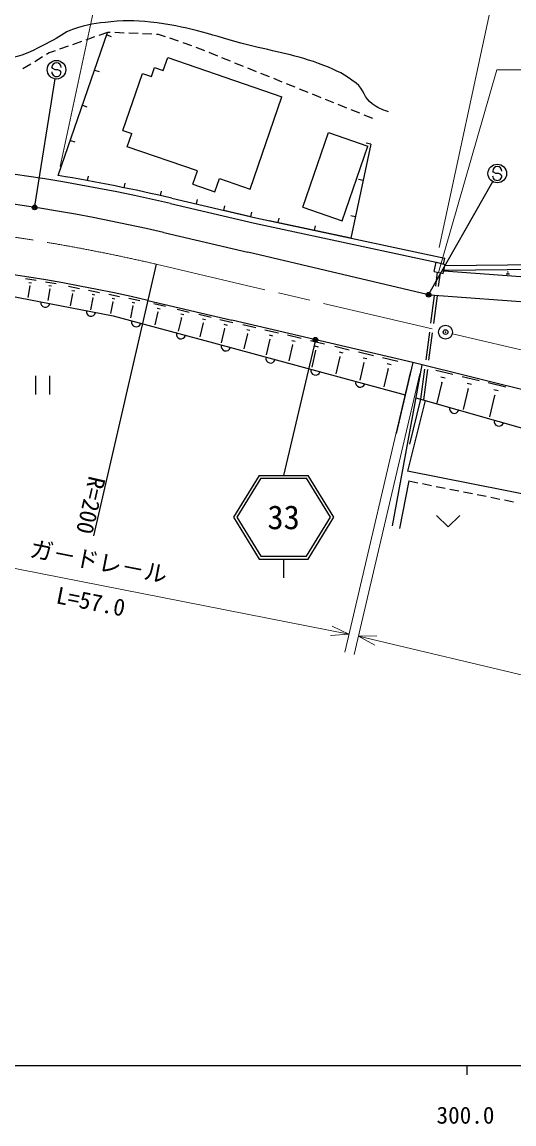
# Model space of a CAD drawing. Units: millimetres, scale not verified. Extents: x 40000 to 680000, y 20000 to 380000.
# Drawn here: x 320081 to 373067, y 198715 to 317286 of the extents above; entities that cross this region are included whole.
import ezdxf
from ezdxf.enums import TextEntityAlignment as Align

# ---------------------------------------------------------------- set-up
doc = ezdxf.new("R2010")
doc.units = ezdxf.units.MM
doc.header["$LTSCALE"] = 1000
doc.header["$PDMODE"] = 32
doc.header["$PDSIZE"] = 500
doc.linetypes.add('CHAIN', pattern=[18.5, 12, -1.5, 3.5, -1.5])
for name, color, linetype, lineweight in [('M-BGD', 7, 'Continuous', 25), ('M-BMK', 2, 'CHAIN', 13), ('M-BMK-SRVR', 3, 'Continuous', 25), ('M-STR-HTXT', 7, 'Continuous', 13), ('M-STR-STRC', 7, 'Continuous', 25), ('M-TTL-BAND', 7, 'Continuous', 25)]:
    doc.layers.add(name, color=color, linetype=linetype, lineweight=lineweight)
doc.styles.add('@ＭＳ ゴシック', font='')
doc.styles.add('ＭＳ ゴシック', font='')
doc.styles.get('@ＭＳ ゴシック').set_extended_font_data('@MS Gothic')
doc.styles.get('ＭＳ ゴシック').set_extended_font_data('MS Gothic')

msp = doc.modelspace()

# ---------------------------------------------------------------- linework, layer by layer
at = {"layer": 'M-BGD'}
for p, q in [((323991, 300775), (329305, 316174)), ((327889, 315676), (326946, 315344)), ((329305, 316174), (328361, 315842)), ((329210, 315900), (329683, 315736)), ((329575, 316163), (329305, 316174)), ((331074, 316102), (330075, 316142)), ((332573, 316041), (331573, 316081)), ((334071, 315980), (333072, 316020)), ((334770, 315951), (334571, 315959)), ((335528, 315694), (334770, 315951)), ((336949, 315212), (336002, 315533)), ((325059, 314681), (324116, 314349)), ((326474, 315179), (325531, 314847)), ((338369, 314730), (337422, 315051)), ((339763, 314178), (338836, 314551)), ((322300, 313535), (321445, 313017)), ((322995, 313955), (322728, 313794)), ((323644, 314184), (322995, 313955)), ((335289, 312057), (335778, 313475)), ((335778, 313475), (348067, 309235)), ((341155, 313618), (340227, 313991)), ((342547, 313058), (341619, 313431)), ((321017, 312758), (320162, 312240)), ((327905, 312118), (328378, 311955)), ((334018, 311438), (334344, 312383)), ((334344, 312383), (335289, 312057)), ((343939, 312499), (343011, 312872)), ((345330, 311939), (344403, 312312)), ((330952, 305619), (333072, 311764)), ((333072, 311764), (334018, 311438)), ((346722, 311380), (345794, 311753)), ((348114, 310820), (347186, 311193)), ((349506, 310261), (348578, 310634)), ((350897, 309701), (349969, 310074)), ((352289, 309142), (351361, 309515)), ((326601, 308337), (327073, 308174)), ((344643, 299309), (348067, 309235)), ((353681, 308582), (352753, 308955)), ((355072, 308022), (354145, 308395)), ((356464, 307463), (355536, 307836)), ((357856, 306903), (356928, 307276)), ((330952, 305619), (331898, 305293)), ((331408, 303875), (331898, 305293)), ((350315, 297352), (353087, 305387)), ((353087, 305387), (357341, 303919)), ((325296, 304556), (325769, 304393)), ((338971, 301266), (331408, 303875)), ((354569, 295884), (357341, 303919)), ((357645, 304141), (355485, 294028)), ((357645, 304141), (357156, 304245)), ((338482, 299848), (338971, 301266)), ((327151, 300217), (327252, 300707)), ((340845, 299032), (341334, 300450)), ((341334, 300450), (344643, 299309)), ((356810, 300229), (356321, 300333)), ((331078, 299453), (331179, 299943)), ((334989, 298614), (335090, 299104)), ((338482, 299848), (340845, 299032)), ((336064, 297754), (345129, 295627)), ((336201, 298338), (345261, 296212)), ((338887, 297708), (338987, 298198)), ((341807, 297023), (341921, 297509)), ((344728, 296337), (341807, 297023)), ((344728, 296337), (344842, 296824)), ((350315, 297352), (354569, 295884)), ((345129, 295627), (364692, 291447)), ((345261, 296212), (365611, 291864)), ((355485, 294028), (346682, 295909)), ((347661, 295699), (347766, 296188)), ((351573, 294864), (351678, 295352)), ((355974, 296317), (355485, 296422)), ((335344, 294636), (344398, 292511)), ((363723, 287977), (344398, 292511)), ((365466, 291246), (365611, 291864)), ((334545, 291229), (327795, 261998)), ((364459, 290455), (364687, 291429)), ((364687, 291429), (365661, 291200)), ((365433, 290227), (365661, 291200)), ((365516, 290583), (386837, 290830)), ((365634, 291084), (386921, 291331)), ((320441, 289675), (321594, 289497)), ((322593, 289343), (323746, 289165)), ((364459, 290455), (365433, 290227)), ((364809, 290373), (364610, 288856)), ((365103, 290304), (364907, 288817)), ((365496, 290497), (386401, 288972)), ((372242, 290206), (372569, 290182)), ((372372, 290295), (372453, 290289)), ((372409, 290391), (372430, 290389)), ((372420, 290390), (372425, 290464)), ((317197, 288137), (329891, 285658)), ((320910, 288895), (320719, 287653)), ((320820, 289263), (321108, 289218)), ((320874, 288900), (320946, 288889)), ((323063, 288562), (322871, 287321)), ((322972, 288930), (323260, 288886)), ((323027, 288568), (323099, 288557)), ((325080, 288860), (326269, 288625)), ((325455, 288415), (325753, 288356)), ((327249, 288430), (328435, 288195)), ((325533, 288029), (325281, 286759)), ((325496, 288037), (325570, 288022)), ((327701, 287601), (327450, 286335)), ((327623, 287986), (327920, 287927)), ((327664, 287608), (327738, 287594)), ((329415, 288001), (330598, 287766)), ((329866, 287174), (329615, 285912)), ((329788, 287558), (330084, 287499)), ((329829, 287181), (329903, 287166)), ((331578, 287572), (332760, 287337)), ((331951, 287129), (332246, 287071)), ((333645, 287331), (342685, 285210)), ((334264, 286985), (335517, 286700)), ((364019, 287931), (385782, 286344)), ((364480, 287864), (364089, 284890)), ((364777, 287825), (364386, 284851)), ((332028, 286745), (331770, 285443)), ((331991, 286753), (332065, 286738)), ((334719, 286091), (334403, 284702)), ((334648, 286502), (334961, 286431)), ((334680, 286100), (334758, 286082)), ((336776, 286377), (338070, 286074)), ((337170, 285876), (337494, 285800)), ((339108, 285857), (340439, 285545)), ((329891, 285658), (340702, 282749)), ((337241, 285450), (336902, 284007)), ((337200, 285459), (337281, 285440)), ((339586, 284903), (339235, 283407)), ((339513, 285341), (339846, 285263)), ((339544, 284912), (339628, 284893)), ((341404, 285292), (342772, 284970)), ((341820, 284761), (342163, 284680)), ((362156, 280641), (342685, 285210)), ((343853, 284744), (345260, 284414)), ((341895, 284310), (341532, 282761)), ((341852, 284320), (341938, 284300)), ((344358, 283734), (343982, 282131)), ((344281, 284198), (344633, 284115)), ((344314, 283745), (344402, 283724)), ((346245, 284182), (347691, 283843)), ((346685, 283621), (347047, 283536)), ((348676, 283612), (350162, 283263)), ((363959, 283898), (363568, 280924)), ((364256, 283859), (363865, 280885)), ((340702, 282749), (361345, 277184)), ((346764, 283145), (346375, 281486)), ((346719, 283156), (346809, 283134)), ((349210, 282546), (348807, 280831)), ((349129, 283035), (349500, 282948)), ((349163, 282557), (349256, 282535)), ((351148, 283032), (352674, 282674)), ((351613, 282440), (351994, 282350)), ((353763, 282391), (355330, 282023)), ((351696, 281937), (351280, 280165)), ((351648, 281948), (351744, 281926)), ((354326, 281267), (353896, 279437)), ((354240, 281783), (354632, 281691)), ((354277, 281278), (354375, 281255)), ((356317, 281792), (357926, 281414)), ((356807, 281168), (357209, 281073)), ((358912, 281183), (360564, 280795)), ((356895, 280638), (356451, 278748)), ((356844, 280650), (356945, 280626)), ((359506, 279998), (359048, 278049)), ((359415, 280542), (359828, 280445)), ((359454, 280010), (359557, 279986)), ((363158, 280393), (359937, 263079)), ((362156, 280641), (360368, 273022)), ((383225, 275440), (362156, 280641)), ((363438, 279932), (363014, 276708)), ((363735, 279893), (363306, 276624)), ((364637, 279835), (366478, 279396)), ((321548, 279208), (321548, 277208)), ((323048, 279208), (323048, 277208)), ((365196, 279118), (365656, 279009)), ((367470, 279160), (369311, 278721)), ((365294, 278512), (364763, 276284)), ((365237, 278525), (365352, 278498)), ((368127, 277836), (367596, 275608)), ((368029, 278443), (368489, 278333)), ((368070, 277850), (368185, 277822)), ((370304, 278484), (372206, 278031)), ((370881, 277743), (371357, 277630)), ((363495, 276570), (361588, 268955)), ((363014, 276708), (361805, 271881)), ((362500, 276854), (416390, 261484)), ((363014, 276708), (363306, 276624)), ((370983, 277116), (370431, 274800)), ((370923, 277130), (371042, 277102)), ((418501, 257678), (361588, 268955)), ((361739, 267906), (360723, 262781)), ((361739, 267906), (362719, 267712)), ((363210, 267615), (364191, 267420)), ((364681, 267323), (365662, 267129)), ((366153, 267031), (367134, 266837)), ((367624, 266740), (368605, 266546)), ((369096, 266448), (370076, 266254)), ((370567, 266157), (371548, 265962)), ((372038, 265865), (373019, 265671)), ((364720, 264203), (365970, 262953)), ((367220, 264203), (365970, 262953))]:
    msp.add_line(p, q, dxfattribs=at)
for centre, radius, start, end in [((289549, 96356), 206700, 76.99493, 94.46598), ((289549, 96356), 207300, 76.99493, 80.43596), ((289549, 96356), 203500, 76.99827, 94.46948), ((289549, 96356), 196000, 76.99827, 94.47799), ((322595, 287083), 500, 168.94854, 348.94854), ((327502, 286125), 500, 168.94854, 348.94854), ((332369, 284991), 500, 164.9378, 344.9378), ((337197, 283692), 500, 164.9378, 344.9378), ((342025, 282392), 500, 164.91271, 344.91271), ((346853, 281091), 500, 164.91271, 344.91271), ((351680, 279789), 500, 164.91271, 344.91271), ((356508, 278488), 500, 164.91271, 344.91271), ((366634, 275675), 500, 164.08068, 344.08068), ((371442, 274304), 500, 164.08068, 344.08068)]:
    msp.add_arc(centre, radius, start, end, dxfattribs=at)
msp.add_open_spline([(359547, 307637), (358758, 307888), (358423, 308043), (357805, 308478), (356904, 309112), (356945, 310036), (356064, 310700), (354823, 311635), (354032, 312066), (352581, 312622), (349472, 313811), (347578, 314021), (344353, 314844), (340565, 315810), (338500, 316683), (334624, 317186), (332692, 317437), (331574, 317528), (329639, 317306), (328048, 317124), (327123, 317062), (325615, 316525), (324557, 316149), (324101, 315640), (323093, 315144), (321736, 314476), (321007, 313985), (319550, 313583), (317572, 313036), (316376, 313006), (314325, 313042), (312410, 313075), (311293, 313090), (309460, 313643), (307763, 314155), (306935, 314779), (305376, 315624), (303509, 316637), (302598, 317450), (300692, 318387), (299276, 319082), (298315, 319128), (296968, 319948), (296314, 320347), (296075, 320744), (295467, 321210), (294655, 321831), (294169, 322156), (293245, 322591), (292807, 322797), (292644, 322875), (292104, 323071)], degree=3, knots=[0, 0, 0, 0, 1, 1, 1, 2, 2, 2, 3, 3, 3, 4, 4, 4, 5, 5, 5, 6, 6, 6, 7, 7, 7, 8, 8, 8, 9, 9, 9, 10, 10, 10, 11, 11, 11, 12, 12, 12, 13, 13, 13, 14, 14, 14, 15, 15, 15, 16, 16, 16, 17, 17, 17, 17], dxfattribs=at)
at = {"layer": 'M-BMK'}
for p, q in [((334545, 291229), (364968, 284089)), ((366429, 283747), (420704, 271010))]:
    msp.add_line(p, q, dxfattribs=at)
msp.add_arc((289549, 96356), 200000, 76.99827, 94.47339, dxfattribs=at)
at = {"layer": 'M-BMK-SRVR'}
msp.add_circle((365698, 283918), 750, dxfattribs=at)
msp.add_point((365698, 283918), dxfattribs=at)
at = {"layer": 'M-STR-HTXT'}
for p, q in [((324201, 301752), (330691, 332065)), ((365027, 293012), (371516, 323325)), ((364946, 290341), (371231, 312160)), ((371231, 312160), (390231, 312160)), ((361928, 279667), (354841, 249468)), ((362930, 279420), (355848, 249239)), ((355298, 251415), (300437, 262209)), ((353302, 251280), (355298, 251415)), ((355298, 251415), (353502, 252296)), ((358304, 251246), (356305, 251186)), ((356305, 251186), (420837, 235933)), ((356305, 251186), (358066, 250238))]:
    msp.add_line(p, q, dxfattribs=at)
at = {"layer": 'M-STR-STRC'}
for p, q in [((323396, 312296), (323297, 312415)), ((323641, 312157), (323396, 312296)), ((323942, 312155), (323641, 312157)), ((324187, 312043), (323942, 312155)), ((324293, 311907), (324187, 312043)), ((321464, 297489), (323635, 311168)), ((370873, 301131), (370774, 301249)), ((363943, 288073), (370775, 300121)), ((371118, 300992), (370873, 301131)), ((371419, 300989), (371118, 300992)), ((371664, 300877), (371419, 300989)), ((371770, 300741), (371664, 300877)), ((351645, 282953), (348253, 268496)), ((345617, 268496), (342854, 263996)), ((345785, 268196), (343206, 263996)), ((345617, 268496), (350890, 268496)), ((345785, 268196), (350722, 268196)), ((353301, 263996), (350722, 268196)), ((353654, 263996), (350890, 268496)), ((342854, 263996), (345617, 259496)), ((343206, 263996), (345785, 259796)), ((350722, 259796), (353301, 263996)), ((350890, 259496), (353654, 263996)), ((345785, 259796), (350722, 259796)), ((345617, 259496), (350890, 259496)), ((348254, 259496), (348254, 257496))]:
    msp.add_line(p, q, dxfattribs=at)
for centre, radius in [((323791, 312156), 1000), ((371268, 300990), 1000), ((321441, 297341), 150), ((321441, 297341), 120), ((321441, 297341), 90), ((321441, 297341), 60), ((321441, 297341), 30), ((363869, 287942), 150), ((363869, 287942), 120), ((363869, 287942), 90), ((363869, 287942), 60), ((363869, 287942), 30), ((351680, 283099), 150), ((351680, 283099), 120), ((351680, 283099), 90), ((351680, 283099), 60), ((351680, 283099), 30)]:
    msp.add_circle(centre, radius, dxfattribs=at)
for centre, start, end in [((323793, 311911), 179.55488, 359.55488), ((323797, 312411), 359.55488, 179.55488), ((371274, 301245), 359.55488, 179.55488), ((371270, 300745), 179.55488, 359.55488)]:
    msp.add_arc(centre, 500, start, end, dxfattribs=at)
for p in [(321441, 297341), (363869, 287942), (351680, 283099)]:
    msp.add_point(p, dxfattribs=at)
at = {"layer": 'M-TTL-BAND'}
for p, q in [((40000, 205000), (579000, 205000)), ((368000, 205000), (368000, 204000))]:
    msp.add_line(p, q, dxfattribs=at)

# ---------------------------------------------------------------- texts
at = {"layer": 'M-BGD', "style": 'ＭＳ ゴシック'}
msp.add_text('R=200', height=1833, rotation=256.998, dxfattribs=at).set_placement((326765, 268650), align=Align.BOTTOM_LEFT)
at = {"layer": 'M-STR-HTXT', "style": 'ＭＳ ゴシック'}
msp.add_text('ガ－ドレ－ル', height=1833, rotation=348.869, dxfattribs=at).set_placement((328060, 257793), align=Align.BOTTOM_CENTER)
at = {"layer": 'M-STR-HTXT', "style": '@ＭＳ ゴシック'}
msp.add_text('L=57.0', height=1833, rotation=348.869, dxfattribs=at).set_placement((327674, 255831), align=Align.TOP_CENTER)
at = {"layer": 'M-STR-STRC', "style": 'ＭＳ ゴシック'}
msp.add_text('33', height=2566, dxfattribs=at).set_placement((348254, 263996), align=Align.MIDDLE_CENTER)
at = {"layer": 'M-TTL-BAND', "style": 'ＭＳ ゴシック'}
msp.add_text('300.0', height=1833, dxfattribs=at).set_placement((367844, 198195), align=Align.BOTTOM_CENTER)

doc.saveas('drawing.dxf')
